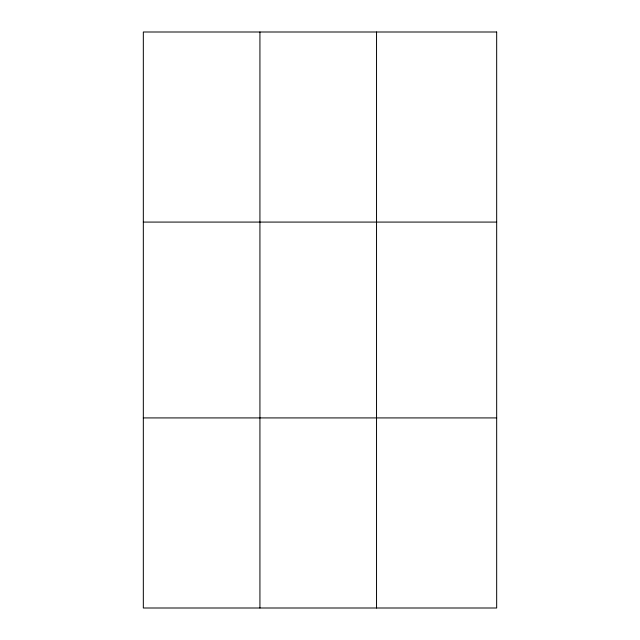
<?xml version="1.0" encoding="UTF-8"?>
<svg xmlns="http://www.w3.org/2000/svg" width="640" height="640" viewBox="0 0 640 640"><rect width="100%" height="100%" fill="white"/><g stroke="black" fill="none" stroke-linecap="round" stroke-linejoin="round"><path stroke-width="0.96" d="M259.928 32L259.928 608M376.536 32L376.536 608M143.328 222.08L496.672 222.08M143.328 417.92L496.672 417.92M496.672 32L496.672 608L143.328 608L143.328 32L496.672 32"/></g></svg>
